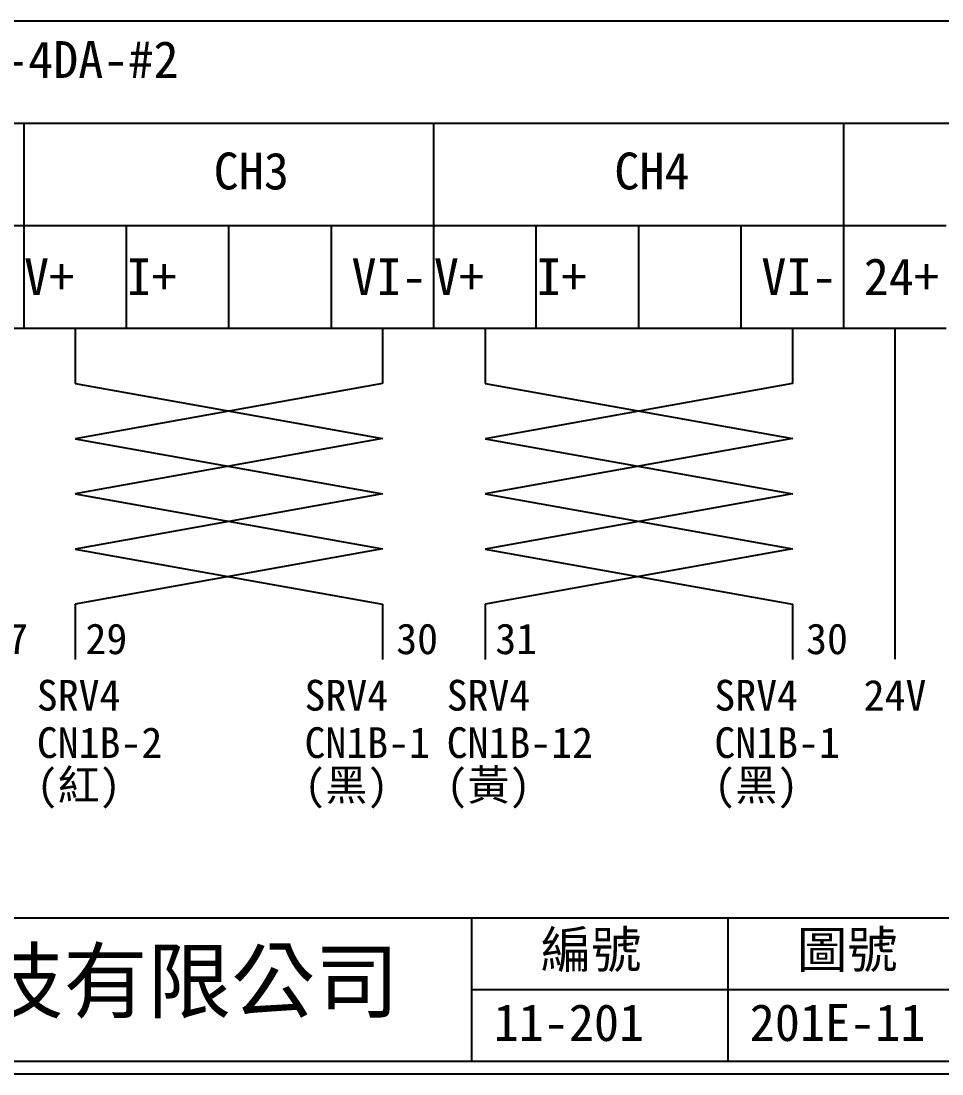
# Model space of a CAD drawing. Extents: x 10 to 297, y 3 to 207.
# Drawn here: x 101.7 to 191.6, y 3 to 105.8 of the extents above; entities that cross this region are included whole.
import ezdxf

# ---------------------------------------------------------------- set-up
doc = ezdxf.new("R2010")
doc.units = 0
doc.layers.get('0').update_dxf_attribs({"linetype": 'CONTINUOUS'})
doc.layers.add('圖框層', color=7, linetype='CONTINUOUS')
doc.layers.add('標尺寸層', color=3, linetype='CONTINUOUS')
doc.styles.add('STSL', font='KAIU.TTF')

msp = doc.modelspace()

# ---------------------------------------------------------------- linework, layer by layer
for p, q in [((202.03, 105.81), (22.03, 105.81)), ((202.03, 95.81), (22.03, 95.81)), ((102.03, 85.81), (92.03, 85.81)), ((102.03, 75.81), (102.03, 85.81)), ((112.03, 85.81), (102.03, 85.81)), ((112.03, 75.81), (112.03, 85.81)), ((122.03, 85.81), (112.03, 85.81)), ((122.03, 75.81), (122.03, 85.81)), ((132.03, 85.81), (122.03, 85.81)), ((132.03, 75.81), (132.03, 85.81)), ((142.03, 85.81), (132.03, 85.81)), ((142.03, 75.81), (142.03, 85.81)), ((152.03, 85.81), (142.03, 85.81)), ((152.03, 75.81), (152.03, 85.81)), ((162.03, 85.81), (152.03, 85.81)), ((162.03, 75.81), (162.03, 85.81)), ((172.03, 85.81), (162.03, 85.81)), ((172.03, 75.81), (172.03, 85.81)), ((182.03, 85.81), (172.03, 85.81)), ((182.03, 75.81), (182.03, 85.81)), ((192.03, 85.81), (182.03, 85.81)), ((92.03, 75.81), (102.03, 75.81)), ((102.03, 75.81), (112.03, 75.81)), ((107.03, 75.81), (107.03, 70.42)), ((112.03, 75.81), (122.03, 75.81)), ((122.03, 75.81), (132.03, 75.81)), ((132.03, 75.81), (142.03, 75.81)), ((137.03, 75.81), (137.03, 70.43)), ((142.03, 75.81), (152.03, 75.81)), ((147.03, 75.81), (147.03, 70.42)), ((152.03, 75.81), (162.03, 75.81)), ((162.03, 75.81), (172.03, 75.81)), ((172.03, 75.81), (182.03, 75.81)), ((177.03, 75.81), (177.03, 70.43)), ((182.03, 75.81), (192.03, 75.81)), ((107.03, 48.86), (107.03, 43.47)), ((137.03, 48.86), (137.03, 43.48)), ((147.03, 48.86), (147.03, 43.47)), ((177.03, 48.86), (177.03, 43.48))]:
    msp.add_line(p, q)
at = {"layer": '圖框層', "color": 7}
for p, q in [((11.25, 18.25), (295.75, 18.25)), ((145.75, 4.25), (145.75, 18.25)), ((170.75, 4.25), (170.75, 18.25)), ((145.75, 11.25), (295.75, 11.25)), ((11.25, 4.25), (295.75, 4.25)), ((10, 3), (297, 3))]:
    msp.add_line(p, q, dxfattribs=at)
at = {"layer": '標尺寸層', "color": 7}
for p, q in [((102.03, 85.81), (102.03, 95.81)), ((142.03, 85.81), (142.03, 95.81)), ((182.03, 85.81), (182.03, 95.81)), ((187.03, 75.81), (187.03, 43.51)), ((137.03, 70.43), (107.03, 65.03)), ((107.03, 70.42), (137.03, 65.04)), ((177.03, 70.43), (147.03, 65.03)), ((147.03, 70.42), (177.03, 65.04)), ((137.03, 65.04), (107.03, 59.64)), ((107.03, 65.03), (137.03, 59.65)), ((177.03, 65.04), (147.03, 59.64)), ((147.03, 65.03), (177.03, 59.65)), ((137.03, 59.65), (107.03, 54.25)), ((107.03, 59.64), (137.03, 54.26)), ((177.03, 59.65), (147.03, 54.25)), ((147.03, 59.64), (177.03, 54.26)), ((137.03, 54.26), (107.03, 48.86)), ((107.03, 54.25), (137.03, 48.87)), ((177.03, 54.26), (147.03, 48.86)), ((147.03, 54.25), (177.03, 48.87))]:
    msp.add_line(p, q, dxfattribs=at)

# ---------------------------------------------------------------- texts
at = {"layer": '圖框層', "color": 4, "style": 'STSL'}
for s, height, p in [('FX2N-4DA-#2', 3.6, (90.18, 100.25)), ('CH3', 3.6, (120.54, 89.37)), ('CH4', 3.6, (159.64, 89.37)), ('V+', 3.6, (102.03, 79.05)), ('I+', 3.6, (112.03, 79.05)), ('VI-', 3.6, (133.99, 79.05)), ('V+', 3.6, (142.03, 79.05)), ('I+', 3.6, (152.03, 79.05)), ('VI-', 3.6, (173.99, 79.05)), ('24+', 3.6, (183.99, 79.05)), ('27', 3, (98.36, 43.99)), ('29', 3, (108.03, 43.99)), ('30', 3, (138.36, 43.99)), ('31', 3, (148.03, 43.99)), ('30', 3, (178.36, 43.99)), ('SRV4', 3, (103.28, 38.48)), ('SRV4', 3, (129.41, 38.48)), ('SRV4', 3, (143.28, 38.48)), ('SRV4', 3, (169.41, 38.48)), ('24V', 3, (183.98, 38.48)), ('CN1B-2', 3, (103.28, 33.85)), ('CN1B-1', 3, (129.41, 33.85)), ('CN1B-12', 3, (143.28, 33.85)), ('CN1B-1', 3, (169.41, 33.85)), ('(紅)', 3, (103.28, 29.71)), ('(黑)', 3, (129.41, 29.71)), ('(黃)', 3, (143.28, 29.71)), ('(黑)', 3, (169.41, 29.71)), ('編號', 3.6, (152.47, 13.34)), ('圖號', 3.6, (177.47, 13.34)), ('泓陞自動化科技有限公司', 6, (48.6, 9.08)), ('11-201', 3.6, (147.86, 6.22)), ('201E-11', 3.6, (172.86, 6.22))]:
    msp.add_text(s, height=height, dxfattribs=at).set_placement(p)

doc.saveas('drawing.dxf')
